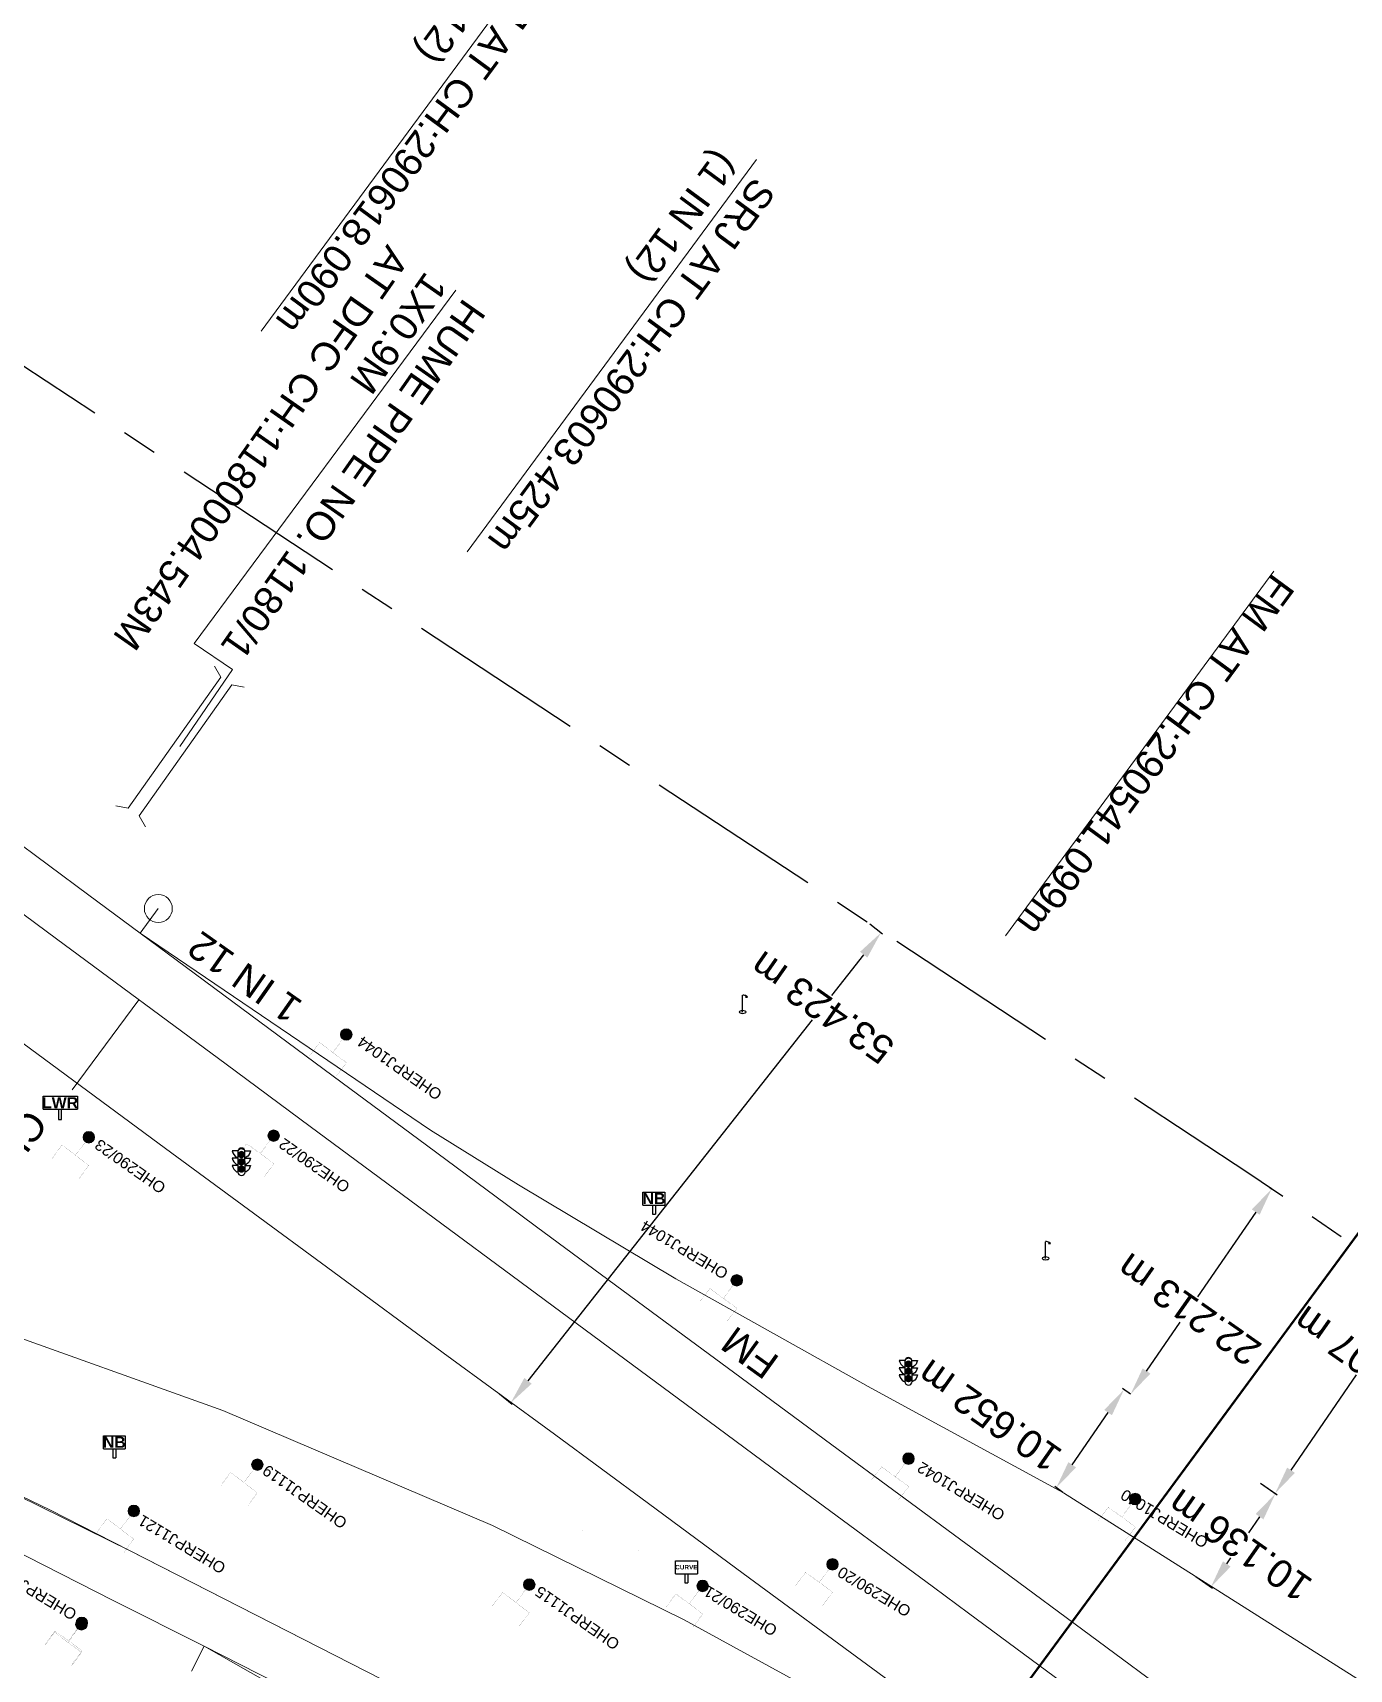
# Model space of a CAD drawing. Header units: metres. Extents: x 646303 to 662875, y 3366650 to 3378730.
# Drawn here: x 652429.3 to 652546.8, y 3374101.5 to 3374247.6 of the extents above; entities that cross this region are included whole.
import ezdxf
from ezdxf.enums import TextEntityAlignment as Align

# ---------------------------------------------------------------- set-up
doc = ezdxf.new("R2010")
doc.units = ezdxf.units.M
doc.header["$MEASUREMENT"] = 0
doc.header["$PDMODE"] = 3
doc.header["$PDSIZE"] = 0.5
for name, pattern in [('CENTER', [50.8, 31.75, -6.35, 6.35, -6.35]), ('DASHED', [0.75, 0.5, -0.25]), ('PHANTOM2', [1.25, 0.625, -0.125, 0.125, -0.125, 0.125, -0.125])]:
    doc.linetypes.add(name, pattern=pattern)
for name, color, linetype, lineweight in [('BOUNDARY DIMENTION', 10, 'Continuous', 0), ('BRIDGE DETAILS PLAN', 7, 'Continuous', 0), ('Existing Chainage', 7, 'Continuous', 0), ('Existing IR Track', 143, 'Continuous', 0), ('OHE MAST', 8, 'Continuous', 0), ('OHE MAST TEXT', 8, 'Continuous', 0), ("RAJPURA STN. SRJ's", 251, 'Continuous', 0)]:
    doc.layers.add(name, color=color, linetype=linetype, lineweight=lineweight)
for name, color, linetype in [('CURVE_DETAILS', 251, 'Continuous'), ('DFCC Boundary', 6, 'CENTER'), ('Dimension', 10, 'Continuous'), ('LAMP_POST', 7, 'Continuous'), ('LWR', 251, 'Continuous'), ('MATCH LINE', 7, 'Continuous'), ('NAME_BOARD', 251, 'Continuous'), ('SH.NOS', 251, 'Continuous'), ('SIGN_BOARD', 251, 'Continuous'), ('SIGNAL_POST', 8, 'Continuous')]:
    doc.layers.add(name, color=color, linetype=linetype)
doc.styles.add('CUT-FILL', font='cut-fill.shx', dxfattribs={"height": 2})
doc.styles.add('NB', font='swissbo.ttf', dxfattribs={"height": 1.5})
doc.styles.get("Standard").update_dxf_attribs({"font": 'arial.ttf'})
doc.styles.add('Style-Arial', font='arial.ttf')
doc.dimstyles.new('DIM', dxfattribs={"dimtxt": 2.5, "dimasz": 2.5, "dimexe": 0.18, "dimexo": 0.0625, "dimgap": 0.09, "dimtad": 0, "dimtih": 1, "dimtoh": 1, "dimdec": 3, "dimzin": 0, "dimdsep": 46, "dimtxsty": 'Standard', "dimcen": 0.09, "dimadec": 0, "dimazin": 0, "dimtfac": 1, "dimtdec": 3, "dimtofl": 0, "dimtmove": 0, "dimatfit": 3, "dimfxl": 1, "dimtolj": 1, "dimtzin": 0, "dimarcsym": 0})

# ---------------------------------------------------------------- blocks, each defined once
blk = doc.blocks.new('LP')
for points in [[(0, 0), (0, 1.5)], [(0.25, 1.35), (0.44, 1.35)]]:
    blk.add_lwpolyline(points)
for centre, radius, start, end in [((0.07, 0.99), 0.519, 57.6425, 97.3165), ((0.34, 1.33), 0.094, 11.7012, 168.0476)]:
    blk.add_arc(centre, radius, start, end)
at = {"extrusion": (0, 0, -1)}
blk.add_ellipse((0, 0.01), major_axis=(0.308, 0), ratio=0.400495, dxfattribs=at)
blk.add_ellipse((0.35, 1.36), major_axis=(0.0017, 0.0438), ratio=0.461056, start_param=1.74022, end_param=4.575836)
blk = doc.blocks.new('LWR')
for p, q in [((-1.52, 2.09), (1.54, 2.09)), ((-1.52, 0.92), (-1.52, 2.09)), ((1.54, 2.09), (1.54, 0.92)), ((-1.52, 0.92), (1.54, 0.92))]:
    blk.add_line(p, q)
blk.add_lwpolyline([(-0.13, 0.92), (-0.13, 0), (0.13, 0), (0.13, 0.92)])
at = {"style": 'NB', "width": 1.025371}
blk.add_text('LWR', height=0.988, dxfattribs=at).set_placement((0, 1.5), align=Align.MIDDLE)
blk = doc.blocks.new('NB')
for p, q in [((-0.98, 0.82), (-0.98, 1.98)), ((-0.98, 1.98), (0.98, 1.98)), ((0.98, 1.98), (0.98, 0.82)), ((-0.98, 0.82), (0.98, 0.82)), ((-0.13, 0.82), (-0.13, 0)), ((-0.13, 0), (0.13, 0)), ((0.13, 0.82), (0.13, 0))]:
    blk.add_line(p, q)
at = {"style": 'NB', "width": 1.025371}
blk.add_text('NB', height=0.988, dxfattribs=at).set_placement((0, 1.4), align=Align.MIDDLE)
blk = doc.blocks.new('SIG')
for color, points in [(1, [(-0.22, 0.42, 0.180295), (-0.01, 0.33, -0.00255), (0.01, 0.33, -0.00255), (0.02, 0.33, 0.180295), (0.23, 0.42, -0.002654), (0.25, 0.44, 0.184495), (0.33, 0.65, 1.000001), (-0.32, 0.65, 0.184495), (-0.24, 0.44, -0.002654)]), (2, [(0.23, -0.23, -0.002654), (0.25, -0.21, 0.184495), (0.33, 0.01, 1.000001), (-0.32, 0.01, 0.184495), (-0.24, -0.21, -0.002654), (-0.22, -0.23, 0.180295), (-0.01, -0.32, -0.00255), (0.01, -0.32, -0.00255), (0.02, -0.32, 0.180295)]), (3, [(0.23, -0.88, -0.002654), (0.25, -0.86, 0.184495), (0.33, -0.64, 1.000001), (-0.32, -0.64, 0.184495), (-0.24, -0.86, -0.002654), (-0.22, -0.88, 0.395599)])]:
    blk.add_hatch(color=color).paths.add_polyline_path(points)
for p, q in [((-0.31, 0.98), (-0.32, -0.9)), ((0.33, -0.9), (0.32, 0.98))]:
    blk.add_line(p, q)
for points in [[(-0.31, 0.98), (-0.81, 0.98, 0.198758), (-0.42, 0.41, 0.003814), (-0.31, 0.39, 0.003814)], [(-0.31, 0.33), (-0.81, 0.33, 0.198758), (-0.42, -0.23, 0.003727), (-0.32, -0.26, 0.003727)], [(0.32, 0.98), (0.82, 0.98, -0.198758), (0.44, 0.41, -0.003814), (0.32, 0.39, -0.003814)], [(0.32, 0.33), (0.82, 0.33, -0.198758), (0.44, -0.23, -0.003727), (0.33, -0.26, -0.003727)], [(-0.32, -0.32), (-0.81, -0.32, 0.198758), (-0.42, -0.88, 0.003639), (-0.32, -0.9)], [(0.33, -0.32), (0.82, -0.32, -0.198758), (0.44, -0.88, -0.003639), (0.33, -0.9)]]:
    blk.add_lwpolyline(points, format="xyb")
for centre, radius, start, end in [((0.01, 0.91), 0.324, 12.4049, 167.5951), ((0.01, 0.81), 0.357, 27.7578, 152.2422), ((0.01, -0.9), 0.324, 181.4572, 358.5428)]:
    blk.add_arc(centre, radius, start, end)
blk = doc.blocks.new('TSB15')
at = {"layer": 'SH.NOS', "const_width": 0.0052}
blk.add_lwpolyline([(-0.02, 0.03), (0.02, 0.03), (0, 0.07)], close=True, dxfattribs=at)
at = {"layer": 'SH.NOS', "const_width": 0.00557}
blk.add_lwpolyline([(0, 0.03), (0, 0)], dxfattribs=at)
at = {"layer": 'SH.NOS', "style": 'CUT-FILL'}
blk.add_text('15', height=0.00787, dxfattribs=at).set_placement((-0.01, 0.04))
blk = doc.blocks.new('CURVE')
for p, q in [((-0.98, 0.82), (-0.98, 1.98)), ((-0.98, 1.98), (0.98, 1.98)), ((0.98, 1.98), (0.98, 0.82)), ((-0.98, 0.82), (0.98, 0.82)), ((-0.13, 0.82), (-0.13, 0)), ((-0.13, 0), (0.13, 0)), ((0.13, 0.82), (0.13, 0))]:
    blk.add_line(p, q)
at = {"style": 'NB', "width": 1.025371}
blk.add_text('CURVE', height=0.4, dxfattribs=at).set_placement((0, 1.4), align=Align.MIDDLE)
blk = doc.blocks.new('OHE MAST')
h = blk.add_hatch(color=256)
edge = h.paths.add_edge_path()
edge.add_arc((0, 0), 0.514, 0, 360)
at = {"const_width": 0.01, "flags": 128}
for points in [[(1.5, 3.5), (1.5, 2), (-1.5, 2), (-1.5, 3.5)], [(0, 2), (0, 0)]]:
    blk.add_lwpolyline(points, dxfattribs=at)
blk.add_circle((0, 0), 0.514)
blk = doc.blocks.new('*D7210')
at = {"layer": 'Defpoints', "color": 0, "transparency": 16777216}
for p in [(652538.81, 3374118.17), (652540.21, 3374117.2), (652533.04, 3374109.83)]:
    blk.add_point(p, dxfattribs=at)
at = {"layer": 'Dimension', "color": 0, "lineweight": -2, "transparency": 16777216}
for p, q in [((652538.86, 3374118.13), (652540.36, 3374117.09)), ((652538.79, 3374115.14), (652537.79, 3374113.7)), ((652535.86, 3374110.92), (652536.23, 3374111.46)), ((652533.09, 3374109.8), (652534.59, 3374108.76))]:
    blk.add_line(p, q, dxfattribs=at)
at = {"layer": 'Dimension', "color": 0, "transparency": 16777216}
for points in [[(652538.44, 3374115.38), (652539.13, 3374114.9), (652540.21, 3374117.2)], [(652535.52, 3374111.16), (652536.2, 3374110.68), (652534.44, 3374108.86)]]:
    blk.add_solid(points, dxfattribs=at)
at = {"layer": 'Dimension', "color": 0, "lineweight": 0, "transparency": 16777216, "insert": (652537.01, 3374112.58), "char_height": 2.5, "attachment_point": 5, "rotation": 145}
blk.add_mtext('\\A1;10.136 m', dxfattribs=at)
blk = doc.blocks.new('*D7211')
at = {"layer": 'Defpoints', "color": 0, "transparency": 16777216}
for p in [(652526.69, 3374126.49), (652527.33, 3374126.05), (652521.29, 3374117.27)]:
    blk.add_point(p, dxfattribs=at)
at = {"layer": 'Dimension', "color": 0, "lineweight": -2, "transparency": 16777216}
for p, q in [((652527.28, 3374126.08), (652526.54, 3374126.59)), ((652522.06, 3374119.78), (652525.27, 3374124.43)), ((652521.24, 3374117.31), (652520.5, 3374117.82))]:
    blk.add_line(p, q, dxfattribs=at)
at = {"layer": 'Dimension', "color": 0, "transparency": 16777216}
for points in [[(652524.92, 3374124.67), (652525.61, 3374124.2), (652526.69, 3374126.49)], [(652521.72, 3374120.01), (652522.41, 3374119.54), (652520.64, 3374117.72)]]:
    blk.add_solid(points, dxfattribs=at)
at = {"layer": 'Dimension', "color": 0, "lineweight": 0, "transparency": 16777216, "insert": (652514.67, 3374124.15), "char_height": 2.5, "attachment_point": 5, "rotation": 145}
blk.add_mtext('\\A1;10.652 m', dxfattribs=at)
blk = doc.blocks.new('*D7283')
at = {"layer": 'Defpoints', "color": 0, "linetype": 'Continuous', "ltscale": 0.5, "transparency": 16777216}
for p in [(652565.75, 3374126.6), (652575.56, 3374119.86), (652543.24, 3374072.82)]:
    blk.add_point(p, dxfattribs=at)
at = {"layer": 'DFCC Boundary', "color": 0, "linetype": 'Continuous', "lineweight": -2, "ltscale": 0.5, "transparency": 16777216}
for p, q in [((652575.51, 3374119.89), (652565.61, 3374126.7)), ((652564.34, 3374124.54), (652562.22, 3374121.46)), ((652534.85, 3374081.61), (652560.68, 3374119.2)), ((652543.18, 3374072.85), (652533.28, 3374079.66))]:
    blk.add_line(p, q, dxfattribs=at)
at = {"layer": 'DFCC Boundary', "color": 0, "linetype": 'Continuous', "ltscale": 0.5, "transparency": 16777216}
for points in [[(652564, 3374124.77), (652564.68, 3374124.3), (652565.75, 3374126.6)], [(652534.5, 3374081.85), (652535.19, 3374081.38), (652533.43, 3374079.55)]]:
    blk.add_solid(points, dxfattribs=at)
at = {"layer": 'DFCC Boundary', "color": 0, "linetype": 'Continuous', "ltscale": 0.5, "transparency": 16777216, "insert": (652561.45, 3374120.33), "char_height": 2.5, "attachment_point": 5, "rotation": 145}
blk.add_mtext('\\A1;57.078 m', dxfattribs=at)
blk = doc.blocks.new('*D7284')
at = {"layer": 'Defpoints', "color": 0, "linetype": 'Continuous', "ltscale": 0.5, "transparency": 16777216}
for p in [(652503.94, 3374168.11), (652505, 3374167.28), (652470.89, 3374126.14)]:
    blk.add_point(p, dxfattribs=at)
at = {"layer": 'DFCC Boundary', "color": 0, "linetype": 'Continuous', "lineweight": -2, "ltscale": 0.5, "transparency": 16777216}
for p, q in [((652503.99, 3374168.07), (652505.14, 3374167.16)), ((652503.45, 3374165.31), (652500.58, 3374161.66)), ((652473.5, 3374127.27), (652498.89, 3374159.51)), ((652470.94, 3374126.1), (652472.09, 3374125.19))]:
    blk.add_line(p, q, dxfattribs=at)
at = {"layer": 'DFCC Boundary', "color": 0, "linetype": 'Continuous', "ltscale": 0.5, "transparency": 16777216}
for points in [[(652503.13, 3374165.57), (652503.78, 3374165.05), (652505, 3374167.28)], [(652473.17, 3374127.53), (652473.82, 3374127.01), (652471.95, 3374125.3)]]:
    blk.add_solid(points, dxfattribs=at)
at = {"layer": 'DFCC Boundary', "color": 0, "linetype": 'Continuous', "ltscale": 0.5, "transparency": 16777216, "insert": (652499.73, 3374160.59), "char_height": 2.5, "attachment_point": 5, "rotation": 145}
blk.add_mtext('\\A1;53.423 m', dxfattribs=at)
blk = doc.blocks.new('*D7098')
at = {"layer": 'BOUNDARY DIMENTION', "color": 0, "lineweight": -2, "transparency": 16777216}
for p, q in [((652551.44, 3374136.44), (652552.91, 3374135.43)), ((652551.34, 3374133.47), (652549, 3374130.06)), ((652541.6, 3374119.29), (652547.45, 3374127.81)), ((652538.86, 3374118.13), (652540.33, 3374117.12))]:
    blk.add_line(p, q, dxfattribs=at)
at = {"layer": 'BOUNDARY DIMENTION', "color": 0, "transparency": 16777216}
for points in [[(652551, 3374133.7), (652551.68, 3374133.23), (652552.76, 3374135.53)], [(652541.25, 3374119.52), (652541.94, 3374119.05), (652540.18, 3374117.23)]]:
    blk.add_solid(points, dxfattribs=at)
at = {"layer": 'Defpoints', "color": 0, "transparency": 16777216}
for p in [(652551.38, 3374136.47), (652552.76, 3374135.53), (652538.81, 3374118.17)]:
    blk.add_point(p, dxfattribs=at)
at = {"layer": 'BOUNDARY DIMENTION', "color": 0, "transparency": 16777216, "insert": (652548.22, 3374128.93), "char_height": 2.5, "attachment_point": 5, "rotation": 145}
blk.add_mtext('\\A1;22.207 m', dxfattribs=at)
blk = doc.blocks.new('*D7100')
at = {"layer": 'BOUNDARY DIMENTION', "color": 0, "lineweight": -2, "transparency": 16777216}
for p, q in [((652539.86, 3374144.39), (652539.71, 3374144.49)), ((652538.44, 3374142.33), (652533.24, 3374134.76)), ((652528.69, 3374128.14), (652531.7, 3374132.51)), ((652527.28, 3374126.08), (652527.13, 3374126.19))]:
    blk.add_line(p, q, dxfattribs=at)
at = {"layer": 'BOUNDARY DIMENTION', "color": 0, "transparency": 16777216}
for points in [[(652538.1, 3374142.57), (652538.79, 3374142.09), (652539.86, 3374144.39)], [(652528.35, 3374128.38), (652529.04, 3374127.91), (652527.28, 3374126.08)]]:
    blk.add_solid(points, dxfattribs=at)
at = {"layer": 'Defpoints', "color": 0, "transparency": 16777216}
for p in [(652539.86, 3374144.39), (652539.91, 3374144.35), (652527.33, 3374126.05)]:
    blk.add_point(p, dxfattribs=at)
at = {"layer": 'BOUNDARY DIMENTION', "color": 0, "transparency": 16777216, "insert": (652532.47, 3374133.64), "char_height": 2.5, "attachment_point": 5, "rotation": 145}
blk.add_mtext('\\A1;22.213 m', dxfattribs=at)

msp = doc.modelspace()

# ---------------------------------------------------------------- linework, layer by layer
at = {"layer": 'BRIDGE DETAILS PLAN', "color": 10, "linetype": 'Continuous'}
for points in [[(652447.1181, 3374190.7678), (652443.7108, 3374193.0867), (652467.0479, 3374224.629)], [(652442.4331, 3374183.8936), (652447.1181, 3374190.7678)]]:
    msp.add_lwpolyline(points, dxfattribs=at)
at = {"layer": 'BRIDGE DETAILS PLAN', "color": 1, "linetype": 'Continuous'}
for points in [[(652436.7074, 3374178.5889), (652437.8201, 3374178.388), (652446.0659, 3374190.0901), (652445.5027, 3374191.0705)], [(652439.3615, 3374176.7179), (652438.7984, 3374177.6984), (652447.0487, 3374189.3973), (652448.1614, 3374189.1964)]]:
    msp.add_lwpolyline(points, dxfattribs=at)
at = {"layer": 'DFCC Boundary', "ltscale": 0.5, "flags": 128}
msp.add_lwpolyline([(655695.597, 3371812.1897), (655640.8822, 3371912.823), (655580.0449, 3371996.7158), (655509.7792, 3372062.0857), (655426.9534, 3372113.9756), (655342.6069, 3372167.9462), (655257.8854, 3372221.2222), (655173.2688, 3372275.363), (655087.3459, 3372327.2788), (655002.8598, 3372380.6107), (654914.5097, 3372429.9473), (654741.1355, 3372529.4419), (654650.033, 3372576.4159), (654568.6995, 3372626.155), (654571.9877, 3372630.6369), (654391.4686, 3372756.327), (654377.1337, 3372736.8494), (654004.4289, 3373016.6995), (654007.7887, 3373020.6424), (653690.5739, 3373253.6486), (653690.5425, 3373253.6059), (653433.8132, 3373453.1485), (653440.7668, 3373462.5592), (653208.8394, 3373636.5534), (653216.1698, 3373646.5105), (653142.1983, 3373700.8896), (653053.6963, 3373771.1122), (652994.4341, 3373810.5255), (652929.3691, 3373859.5713), (652860.9168, 3373902.1103), (652749.6028, 3373984.4705), (652631.2396, 3374070.7175), (652636.2281, 3374078.1704), (652537.912, 3374145.7283), (652392.904, 3374241.2711), (652388.7719, 3374235.6812), (652308.569, 3374304.8076), (652315.9256, 3374314.7669), (652103.9815, 3374448.7876), (652083.1937, 3374464.1943), (652072.7494, 3374471.9329), (652052.3219, 3374487.0684), (652038.1897, 3374497.5387), (652024.0173, 3374508.0388), (652009.8347, 3374518.5254), (651995.6683, 3374529), (651981.7515, 3374539.2836), (651967.8828, 3374549.5317), (651954.6903, 3374559.2866), (651941.4997, 3374569.04), (651923.9377, 3374582.0168), (651906.3215, 3374595.0337), (651892.0868, 3374605.5547), (651877.7985, 3374616.1153), (651861.6288, 3374628.0564), (651845.5071, 3374639.9619), (651829.5757, 3374651.7544), (651824.7911, 3374655.296), (651813.6747, 3374663.5244), (651797.4592, 3374675.4968), (651792.6217, 3374679.0685), (651809.3453, 3374701.6999), (651798.0335, 3374710.0518), (651782.3495, 3374721.6444), (651766.6655, 3374733.2369), (651750.5163, 3374745.1875), (651734.3118, 3374757.179), (651717.3274, 3374769.6994), (651700.4625, 3374782.1317), (651684.6001, 3374793.8578), (651668.5938, 3374805.6902), (651652.6806, 3374817.4203), (651636.8173, 3374829.1137), (651620.9269, 3374840.8662), (651604.9647, 3374852.6718), (651588.7459, 3374864.6312), (651572.5882, 3374876.5455), (651556.6943, 3374888.2868), (651540.8409, 3374899.9983), (651524.5553, 3374912.0488), (651508.2568, 3374924.109), (651492.7938, 3374935.5157), (651477.3997, 3374946.8715), (651461.3291, 3374958.7436), (651445.2311, 3374970.6359), (651429.3555, 3374982.3615), (651413.4375, 3374994.1184), (651396.6322, 3375006.522), (651379.7761, 3375018.963), (651363.6644, 3375030.8565), (651352.7728, 3375038.8965), (651331.6522, 3375054.4784), (651315.7738, 3375066.1947), (651299.7306, 3375078.0412), (651283.6239, 3375089.9346), (651273.9044, 3375097.1057), (651264.2377, 3375104.2378), (651243.4187, 3375119.6324), (651222.5077, 3375135.095), (651201.5462, 3375150.5784), (651180.4926, 3375166.1298), (651161.7365, 3375179.9701), (651143.0969, 3375193.7244), (651126.6442, 3375205.9373), (651110.0563, 3375218.2505), (651088.7204, 3375233.9244), (651067.5473, 3375249.4788), (651049.4448, 3375262.8672), (651031.0656, 3375276.4601), (651013.3004, 3375289.5618), (650995.6557, 3375302.5748), (650975.556, 3375317.4171), (650955.4878, 3375332.2363), (650948.8014, 3375337.1771), (650951.4372, 3375340.7501), (650937.0874, 3375351.3535), (650916.0918, 3375366.8677), (650897.9224, 3375380.2929), (650879.805, 3375393.6796), (650866.8386, 3375403.2309), (650853.9116, 3375412.7532), (650835.5886, 3375426.289), (650817.2946, 3375439.8035), (650797.968, 3375454.1206), (650778.7222, 3375468.3781), (650760.7655, 3375481.6337), (650742.8011, 3375494.8949), (650723.0807, 3375509.4255), (650703.3693, 3375523.9495), (650688.6613, 3375534.8372), (650673.8463, 3375545.804), (650653.7938, 3375560.6295), (650633.6894, 3375575.4932), (650612.6421, 3375591.0542), (650592.0153, 3375606.3042), (650570.0328, 3375622.5591), (650548.5001, 3375638.4814), (650530.5234, 3375651.793), (650512.3606, 3375665.2423), (650494.7465, 3375678.2665), (650476.9008, 3375691.462), (650459.2976, 3375704.4721), (650441.3132, 3375717.7633), (650427.1261, 3375728.1319), (650413.8099, 3375737.864), (650402.677, 3375746.2697), (650389.8486, 3375755.6668), (650377.7322, 3375764.5425), (650360.7275, 3375777.1141), (650343.7744, 3375789.6482), (650325.0342, 3375803.5254), (650306.3109, 3375817.39), (650287.6225, 3375831.2124), (650268.717, 3375845.1957), (650250.337, 3375858.8009), (650231.8256, 3375872.5033), (650215.4559, 3375884.6355), (650199.261, 3375896.6381), (650189.9351, 3375903.5429), (650184.6476, 3375907.4517), (650170.3331, 3375918.0338), (650153.2211, 3375930.7288), (650135.9365, 3375943.5518), (650119.2313, 3375955.9159), (650102.3769, 3375968.3905), (650085.2738, 3375981.0461), (650068.2078, 3375993.6742), (650052.7787, 3376005.1011), (650037.4384, 3376016.4621), (650022.1728, 3376027.766), (650006.9632, 3376039.0283), (649974.7512, 3376062.8762), (649961.4537, 3376072.7117), (649948.2091, 3376082.508), (649944.476, 3376085.2722), (649918.728, 3376050.5341), (649909.4316, 3376057.4177), (649896.4092, 3376067.0604), (649893.7832, 3376069.0128), (649891.1645, 3376070.9437), (649888.4639, 3376072.9569), (649875.744, 3376082.3694), (649867.5551, 3376088.4016), (649853.4118, 3376098.8745), (649839.2513, 3376109.3603), (649829.0749, 3376116.9005), (649827.2194, 3376118.2675), (649818.0867, 3376125.0366), (649808.8566, 3376131.8779), (649793.2502, 3376143.4201), (649777.6288, 3376154.9733), (649763.6321, 3376165.3144), (649749.5741, 3376175.7007), (649733.9228, 3376187.2754), (649718.3343, 3376198.8036), (649705.3241, 3376208.4391), (649692.3703, 3376218.0327), (649678.0208, 3376228.6769), (649663.5747, 3376239.3366), (649646.4625, 3376252.0623), (649634.6272, 3376260.744), (649624.9192, 3376267.9946), (649615.0208, 3376275.3876), (649599.9831, 3376286.4834), (649588.9857, 3376294.598), (649590.032, 3376296.0132), (649586.1685, 3376298.8639), (649569.3593, 3376311.3207), (649552.641, 3376323.7102), (649537.2353, 3376335.0739), (649521.9792, 3376346.327), (649506.2408, 3376358.0035), (649490.3575, 3376369.7875), (649475.7578, 3376380.5673), (649461.1933, 3376391.3211), (649445.4753, 3376402.9572), (649429.8494, 3376414.5253), (649414.4906, 3376425.9209), (649378.3483, 3376452.6365), (649368.4603, 3376459.9984), (649352.6509, 3376471.6682), (649336.6992, 3376483.4434), (649322.3941, 3376494.1037), (649307.6557, 3376505.0862), (649290.8736, 3376517.4208), (649273.972, 3376529.8435), (649258.1992, 3376541.4854), (649242.2966, 3376553.2232), (649226.5432, 3376564.8634), (649210.8826, 3376576.435), (649195.2207, 3376588.0769), (649179.5326, 3376599.7383), (649164.9134, 3376610.5118), (649150.5177, 3376621.1205), (649135.415, 3376632.3287), (649120.2337, 3376643.5954), (649107.8929, 3376652.6743), (649095.5927, 3376661.7234), (649079.5687, 3376673.5769), (649063.4846, 3376685.4748), (649046.5651, 3376697.9756), (649029.6506, 3376710.4727), (649013.3465, 3376722.5351), (648996.9805, 3376734.6431), (648980.3936, 3376746.8979), (648963.6626, 3376759.259), (648946.7453, 3376771.7643), (648929.6945, 3376784.3682), (648913.5118, 3376796.3614), (648897.2206, 3376808.435), (648876.2496, 3376823.9678), (648855.1325, 3376839.6089), (648839.3985, 3376851.2044), (648823.6596, 3376862.8037), (648806.187, 3376875.7235), (648788.7814, 3376888.5937), (648772.4766, 3376900.6763), (648756.1277, 3376912.7915), (648748.6058, 3376918.3049), (648733.321, 3376929.6306), (648718.1841, 3376940.8501), (648694.1574, 3376958.9078), (648686.9154, 3376964.1595), (648685.9321, 3376964.8321), (648667.95, 3376978.2197), (648649.3198, 3376992.1471), (648633.5557, 3377003.8368), (648617.684, 3377015.6038), (648613.3865, 3377018.7718), (648613.1308, 3377018.4261), (648605.39, 3377024.1325), (648593.439, 3377032.9404), (648576.5994, 3377045.3816), (648559.8787, 3377057.7351), (648542.9247, 3377070.3132), (648525.9483, 3377082.908), (648511.3109, 3377093.7409), (648496.5572, 3377104.6599), (648477.562, 3377118.7172), (648458.5464, 3377132.7896), (648451.3349, 3377138.2101), (648435.5918, 3377149.862), (648422.1096, 3377159.9046), (648408.3664, 3377170.0637), (648394.6863, 3377180.1761), (648381.6588, 3377189.818), (648368.6059, 3377199.4787), (648354.1188, 3377210.196), (648339.6473, 3377220.9017), (648325.8166, 3377231.1386), (648311.9735, 3377241.3853), (648297.2469, 3377252.2824), (648283.6168, 3377262.3688), (648282.6002, 3377260.9951), (648281.5015, 3377261.8082), (648268.446, 3377271.4578), (648255.3849, 3377281.1115), (648243.3023, 3377290.0413), (648231.5826, 3377298.7116), (648230.1246, 3377299.843), (648216.137, 3377310.1827), (648202.3989, 3377320.3379), (648187.9045, 3377331.0225), (648173.4524, 3377341.7035), (648159.964, 3377351.7009), (648146.3755, 3377361.7726), (648132.3698, 3377372.1252), (648118.3132, 3377382.5155), (648104.5683, 3377392.6752), (648090.8453, 3377402.8186), (648079.0331, 3377411.5788), (648067.1746, 3377420.3734), (648052.1864, 3377431.461), (648037.1291, 3377442.5999), (648023.4384, 3377452.7367), (648009.6421, 3377462.9518), (647998.5681, 3377471.1475), (647977.6651, 3377486.6371), (647970.8013, 3377491.7424), (647954.3046, 3377504.0127), (647940.5645, 3377514.1537), (647927.1436, 3377524.0583), (647912.5029, 3377534.9198), (647897.7662, 3377545.8524), (647883.3488, 3377556.5286), (647868.9785, 3377567.1699), (647855.3948, 3377577.2425), (647841.7032, 3377587.3948), (647828.8284, 3377596.8277), (647815.9828, 3377606.2395), (647798.869, 3377618.9232), (647787.996, 3377626.9816), (647769.1212, 3377640.9619), (647756.6675, 3377650.183), (647742.624, 3377660.5991), (647728.5049, 3377671.0713), (647713.635, 3377682.0926), (647698.699, 3377693.1628), (647681.9918, 3377705.517), (647665.4025, 3377717.7839), (647652.0515, 3377727.6811), (647638.8028, 3377737.5025), (647625.2604, 3377747.546), (647611.724, 3377757.585), (647601.846, 3377764.9047), (647586.5632, 3377776.2354), (647574.9107, 3377784.8659), (647552.1318, 3377801.7377), (647544.5766, 3377807.3492), (647531.2096, 3377817.2774), (647518.7824, 3377826.4783), (647506.3678, 3377835.6698), (647493.0662, 3377845.5438), (647479.7149, 3377855.4547), (647466.3541, 3377865.3556), (647452.9886, 3377875.26), (647440.1702, 3377884.755), (647427.3392, 3377894.2595), (647421.9004, 3377898.2902), (647422.4016, 3377898.9655), (647413.1507, 3377905.8213), (647398.5546, 3377916.6386), (647385.2867, 3377926.4568), (647372.1159, 3377936.2032), (647357.4127, 3377947.1112), (647351.2811, 3377951.6601), (647330.0092, 3377967.4105), (647317.4471, 3377976.6964), (647304.414, 3377986.3606), (647291.335, 3377996.0589), (647278.7541, 3378005.3917), (647266.0777, 3378014.7954), (647252.9457, 3378024.4462), (647239.9839, 3378033.9719), (647225.7512, 3378044.5255), (647211.5179, 3378055.0796), (647196.511, 3378066.208), (647181.4966, 3378077.3419), (647167.7872, 3378087.5064), (647154.0498, 3378097.6917), (647140.7668, 3378107.5414), (647127.4862, 3378117.3893), (647113.2521, 3378127.9375), (647099.0375, 3378138.4713), (647085.0268, 3378148.8592), (647070.9977, 3378159.2608), (647056.5444, 3378169.9697), (647042.0873, 3378180.6814), (647027.5624, 3378191.4464), (647013.0728, 3378202.1851), (646999.864, 3378211.9684), (646986.6741, 3378221.7376), (646973.6148, 3378231.4185), (646960.4875, 3378241.1499), (646945.7953, 3378252.0414), (646931.0256, 3378262.9902), (646930.6274, 3378263.2852), (646951.9475, 3378292.0562)], dxfattribs=at)
at = {"layer": 'Existing Chainage', "color": 0, "linetype": 'Continuous', "lineweight": 13, "flags": 128}
for points in [[(652432.823, 3374153.2477), (652438.7698, 3374161.2873)], [(652513.223, 3374093.7797), (652519.1674, 3374101.8211)]]:
    msp.add_lwpolyline(points, dxfattribs=at)
at = {"layer": 'Existing IR Track', "color": 88, "linetype": 'DASHED', "ltscale": 5}
msp.add_line((652444.5931, 3374103.5763), (652443.3681, 3374101.1441), dxfattribs=at)
at = {"layer": 'Existing IR Track', "flags": 128}
for points in [[(652563.377, 3374075.1762), (652539.4557, 3374092.8707), (652515.8088, 3374110.3621), (652512.5651, 3374112.7522), (652500.609, 3374121.5621), (652492.5302, 3374127.5229), (652484.4933, 3374133.4527), (652474.2474, 3374141.017), (652471.5649, 3374142.9974), (652464.4286, 3374148.2971), (652456.9218, 3374153.8623), (652438.8838, 3374167.2343), (652434.3102, 3374170.631), (652427.1101, 3374175.9784), (652402.7514, 3374194.1266), (652393.1615, 3374201.2062), (652384.7035, 3374207.4653), (652370.3517, 3374217.9764), (652369.6842, 3374218.4659), (652354.7555, 3374229.3949), (652338.0146, 3374241.5483), (652321.2212, 3374253.7392)], [(652297.6298, 3374253.1048), (652313.669, 3374241.6327), (652329.5315, 3374230.0642), (652345.3654, 3374218.5162), (652361.1356, 3374206.9067), (652376.9786, 3374195.2436), (652393.801, 3374182.8655), (652410.7062, 3374170.4265), (652425.8821, 3374159.2459), (652441.1487, 3374147.9986), (652448.55, 3374142.5502), (652456.0699, 3374137.0146), (652465.9323, 3374129.7773), (652475.844, 3374122.5039), (652484.2353, 3374116.3121), (652492.6842, 3374110.0779), (652504.2738, 3374101.5448), (652515.8736, 3374093.0041), (652522.4179, 3374088.1899), (652534.8643, 3374079.0091), (652540.9921, 3374074.4831), (652543.2363, 3374072.8156), (652547.3348, 3374069.7993)], [(652318.8282, 3374249.5049), (652335.15, 3374237.6514), (652351.6391, 3374225.6756), (652366.7596, 3374214.5065), (652375.8823, 3374207.7679), (652386.1168, 3374200.2369), (652399.3895, 3374190.4181), (652416.027, 3374178.1101), (652431.4172, 3374166.7261), (652446.5626, 3374155.5231), (652454.0504, 3374149.9833), (652461.5931, 3374144.4029), (652471.3878, 3374137.152), (652481.4389, 3374129.7113), (652489.6553, 3374123.6367), (652497.5839, 3374117.7748), (652509.6723, 3374108.8398), (652512.8063, 3374106.5233), (652536.5632, 3374088.9617), (652560.2626, 3374071.4426)], [(652571.5248, 3374085.4632), (652521.2923, 3374117.2724), (652504.1301, 3374126.6232), (652486.6874, 3374136.3656), (652472.651, 3374144.7623), (652464.7837, 3374149.6561), (652438.8838, 3374167.2343)], [(652541.0927, 3374074.4091), (652534.967, 3374078.6765), (652521.4193, 3374087.1415), (652514.5183, 3374091.1192), (652487.4346, 3374105.923), (652470.3328, 3374114.3474), (652446.2528, 3374124.6235), (652424.9511, 3374132.232), (652409.3613, 3374136.9558), (652389.2467, 3374142.0179), (652372.055, 3374145.5418), (652349.4857, 3374149.2851), (652337.236, 3374150.9852), (652332.2218, 3374151.6464), (652315.3489, 3374153.5187), (652307.2263, 3374154.5318), (652291.8754, 3374155.986), (652273.3322, 3374157.2654), (652261.7764, 3374157.678), (652250.4348, 3374157.7203), (652241.1081, 3374157.4222)], [(652560.2554, 3374050.0812), (652520.7484, 3374070.1003), (652498.5771, 3374081.3075), (652492.6291, 3374084.2913), (652487.5276, 3374086.8725), (652481.1852, 3374090.0645), (652460.4667, 3374100.5911), (652437.9775, 3374112.092), (652419.8928, 3374120.9979), (652405.4052, 3374127.6926), (652390.399, 3374133.9142), (652381.6542, 3374137.152), (652370.6528, 3374140.9175), (652349.0899, 3374147.0874), (652337.0067, 3374149.7556), (652332.1038, 3374150.7632), (652307.239, 3374154.5303), (652291.8754, 3374155.986)], [(652231.9364, 3374152.152), (652235.6524, 3374152.384), (652261.0853, 3374152.8615), (652273.1717, 3374152.545), (652291.4006, 3374151.4247), (652314.8279, 3374148.5142), (652331.53, 3374145.5495), (652349.1685, 3374141.6862), (652362.3346, 3374138.1796), (652374.6337, 3374134.4061), (652386.2797, 3374130.4519), (652403.7367, 3374123.8269), (652417.9348, 3374117.1015), (652436.4805, 3374107.6589), (652444.5931, 3374103.5763)], [(652669.8367, 3373961.0394), (652647.3403, 3373980.7166), (652642.7873, 3373984.3367), (652633.788, 3373991.3772), (652612.6089, 3374005.6185), (652554.892, 3374042.0626), (652529.7838, 3374057.6068), (652517.9942, 3374065.1919), (652497.37, 3374079.4544), (652491.829, 3374082.8093), (652487.0152, 3374085.7802), (652473.1934, 3374093.7948), (652460.4667, 3374100.5911), (652430.8185, 3374115.7449), (652419.8775, 3374121.005), (652405.3932, 3374127.3075), (652389.9415, 3374132.6317), (652381.0487, 3374135.1238), (652375.037, 3374136.5972), (652368.9951, 3374137.9518), (652362.491, 3374139.3409), (652347.7902, 3374142.3634), (652331.5174, 3374145.5517)], [(652529.7871, 3374057.6048), (652517.5168, 3374064.592), (652514.2735, 3374066.4482), (652499.1924, 3374074.8767), (652493.9618, 3374077.8051), (652490.477, 3374079.6888), (652478.1718, 3374086.2891), (652473.1396, 3374088.9566), (652470.6995, 3374090.2308), (652466.8437, 3374092.2025), (652459.598, 3374095.8905), (652457.5746, 3374096.9872), (652444.5931, 3374103.5763)], [(652444.5931, 3374103.5762), (652444.5932, 3374103.5762), (652457.1965, 3374096.4164), (652465.901, 3374090.7791), (652469.4627, 3374088.4378), (652487.6186, 3374075.2993), (652513.0694, 3374056.4247), (652515.8812, 3374054.3708), (652547.5371, 3374030.5975), (652564.4139, 3374015.199), (652564.4361, 3374015.1805), (652576.046, 3374004.307), (652587.1875, 3373995.2527), (652600.4391, 3373985.2315), (652626.3106, 3373966.0447), (652655.8077, 3373944.1006), (652656.4188, 3373943.5948), (652685.1992, 3373922.3619), (652706.8984, 3373906.3525), (652741.5422, 3373880.8665), (652792.5819, 3373843.6208), (652818.3171, 3373824.635), (652854.5097, 3373798.0049)]]:
    msp.add_lwpolyline(points, dxfattribs=at)
at = {"layer": 'MATCH LINE', "linetype": 'PHANTOM2', "ltscale": 15, "const_width": 0.2}
msp.add_lwpolyline([(652554.9781, 3374150.4704), (652457.4976, 3374018.0737)], dxfattribs=at)
at = {"layer": "RAJPURA STN. SRJ's", "color": 7}
msp.add_line((652438.8838, 3374167.2343), (652440.5002, 3374169.4302), dxfattribs=at)
at = {"layer": "RAJPURA STN. SRJ's", "lineweight": 13, "flags": 128}
for points in [[(652449.6857, 3374220.9713), (652475.0858, 3374255.4602)], [(652468.076, 3374201.2782), (652493.8793, 3374236.3146)]]:
    msp.add_lwpolyline(points, dxfattribs=at)
at = {"layer": "RAJPURA STN. SRJ's", "lineweight": 13, "elevation": 268.581, "flags": 128}
msp.add_lwpolyline([(652516.0971, 3374166.9967), (652540.0702, 3374199.5467)], dxfattribs=at)
at = {"layer": "RAJPURA STN. SRJ's", "color": 7}
msp.add_circle((652440.5002, 3374169.4302), 1.2487, dxfattribs=at)

# ---------------------------------------------------------------- block references
at = {"layer": 'CURVE_DETAILS', "linetype": 'Continuous'}
msp.add_blockref('CURVE', (652487.63, 3374109.229, 268.696), dxfattribs=at)
at = {"layer": 'LAMP_POST', "linetype": 'Continuous'}
for p in [(652492.649, 3374160.184, 270.969), (652519.686, 3374138.19, 270.61)]:
    msp.add_blockref('LP', p, dxfattribs=at)
at = {"layer": 'LWR', "linetype": 'Continuous'}
msp.add_blockref('LWR', (652431.732, 3374150.595, 268.731), dxfattribs=at)
at = {"layer": 'NAME_BOARD', "linetype": 'Continuous'}
for p in [(652484.733, 3374142.142, 269.425), (652436.573, 3374120.384, 268.388)]:
    msp.add_blockref('NB', p, dxfattribs=at)
at = {"layer": 'OHE MAST', "color": 2, "rotation": 143.3908318566117}
for p in [(652457.273, 3374158.183), (652434.299, 3374149.013), (652450.792, 3374149.154), (652492.122, 3374136.242), (652449.338, 3374119.786), (652507.453, 3374120.322), (652527.68, 3374116.713), (652438.312, 3374115.65), (652500.669, 3374110.887), (652473.607, 3374109.078), (652489.082, 3374108.958), (652433.632, 3374105.529), (652433.671, 3374105.664)]:
    msp.add_blockref('OHE MAST', p, dxfattribs=at)
at = {"layer": 'SIGN_BOARD', "linetype": 'Continuous'}
for p in [(652478.377, 3374113.892, 269.162), (652483.343, 3374112.075, 268.645)]:
    msp.add_blockref('TSB15', p, dxfattribs=at)
at = {"layer": 'SIGNAL_POST', "linetype": 'Continuous'}
for p in [(652447.909, 3374146.815, 268.772), (652507.437, 3374128.11, 268.725)]:
    msp.add_blockref('SIG', p, dxfattribs=at)

# ---------------------------------------------------------------- texts
at = {"layer": 'BRIDGE DETAILS PLAN', "color": 10, "linetype": 'Continuous', "insert": (652469.8323, 3374222.5924), "char_height": 2.5, "width": 47.344184, "attachment_point": 1, "rotation": 235}
msp.add_mtext('\\A1;HUME PIPE NO. 1180/1\\P1X0.9M\\PAT DFC CH:1180004.543M', dxfattribs=at)
at = {"layer": 'Existing Chainage', "color": 0, "linetype": 'Continuous', "lineweight": 0, "insert": (652418.6539, 3374135.9679), "char_height": 2.5, "attachment_point": 6, "rotation": 233.509886, "line_spacing_factor": 0.6, "style": 'Style-Arial'}
msp.add_mtext('CH: 290600', dxfattribs=at)
at = {"layer": 'OHE MAST TEXT'}
for s, rotation, p in [('OHERPJ1044', 145, (652462.0415, 3374155.1811)), ('OHE290/23', 145, (652437.9889, 3374146.4083)), ('OHE290/22', 145, (652454.425, 3374146.4925)), ('OHERPJ1044', 149, (652487.4494, 3374138.9676)), ('OHERPJ1119', 145, (652453.5714, 3374116.9142)), ('OHERPJ1042', 149, (652512.1409, 3374117.4033)), ('OHERPJ1040', 149, (652530.2911, 3374114.9593)), ('OHERPJ1121', 149, (652442.6014, 3374112.6664)), ('OHERPJ1123', 149, (652429.3063, 3374108.5273)), ('OHE290/20', 149, (652504.3932, 3374108.4381)), ('OHERPJ1115', 145, (652477.8964, 3374106.0944)), ('OHE290/21', 149, (652492.4578, 3374106.7184))]:
    msp.add_text(s, height=1, rotation=rotation, dxfattribs=at).set_placement(p, align=Align.MIDDLE_CENTER)
at = {"layer": "RAJPURA STN. SRJ's", "color": 7}
for s, rotation, p in [('1 IN 12', 144.842961, (652453.5204, 3374161.0534)), ('FM', 144.2, (652496.067, 3374129.3034))]:
    msp.add_text(s, height=2.5, rotation=rotation, dxfattribs=at).set_placement(p)
at = {"layer": "RAJPURA STN. SRJ's", "lineweight": 13, "char_height": 2.5, "attachment_point": 4, "rotation": 233.649422, "line_spacing_factor": 0.648, "style": 'Style-Arial'}
for s, insert, width in [('\\A1;\\pxsm1;SRJ AT {\\A0;CH:290618.090m (1 IN 12)}', (652473.805, 3374255.1717), 40.736307), ('\\A1;\\pxsm1;SRJ AT {\\A0;CH:290603.425m (1 IN 12)}', (652492.7292, 3374235.5714), 42.462173), ('\\A1;FM AT {\\A0;CH:290541.099m}', (652541.0213, 3374198.7361), 57.615986)]:
    msp.add_mtext(s, dxfattribs=dict(at, insert=insert, width=width))

# ---------------------------------------------------------------- dimensions: what is measured, and where the dimension line sits
at = {"layer": 'BOUNDARY DIMENTION'}
for base, p1, p2, picture, middle in [((652539.8585, 3374144.3907), (652527.3323, 3374126.0469), (652539.912, 3374144.354), '*D7100', (652532.4696, 3374133.6376)), ((652552.7572, 3374135.5274), (652538.8084, 3374118.1682), (652551.3848, 3374136.4705), '*D7098', (652548.2247, 3374128.9313))]:
    dim = msp.add_linear_dim(base=base, p1=p1, p2=p2, angle=55.505115, dimstyle='DIM', override={"dimpost": ' m'}, dxfattribs=at)
    dim.commit()
    dim.dimension.update_dxf_attribs({"geometry": picture, "text_midpoint": middle, "dimtype": 129, "text_rotation": 145})
at = {"layer": 'DFCC Boundary', "linetype": 'Continuous', "ltscale": 0.5}
for base, p1, p2, angle, picture, middle in [((652505.0016, 3374167.2757), (652470.8882, 3374126.1406), (652503.94, 3374168.1118), 51.780019, '*D7284', (652499.734, 3374160.5866)), ((652565.7548, 3374126.5962), (652543.2363, 3374072.8156), (652575.5612, 3374119.8577), 55.505115, '*D7283', (652561.4489, 3374120.3299))]:
    dim = msp.add_linear_dim(base=base, p1=p1, p2=p2, angle=angle, dimstyle='DIM', override={"dimpost": ' m', "dimtmove": 2}, dxfattribs=at)
    dim.commit()
    dim.dimension.update_dxf_attribs({"geometry": picture, "text_midpoint": middle, "dimtype": 129, "text_rotation": 145})
at = {"layer": 'Dimension', "color": 10, "lineweight": 0}
for base, p1, p2, angle, override, picture, middle in [((652526.6853, 3374126.4923), (652521.2923, 3374117.2724), (652527.3328, 3374126.0465), 55.454508, {"dimpost": ' m', "dimtmove": 2}, '*D7211', (652514.6674, 3374124.1459)), ((652540.2102, 3374117.197), (652533.0383, 3374109.8344), (652538.8109, 3374118.1664), 55.285121, {"dimpost": ' m'}, '*D7210', (652537.0117, 3374112.5803))]:
    dim = msp.add_linear_dim(base=base, p1=p1, p2=p2, angle=angle, dimstyle='DIM', override=override, dxfattribs=at)
    dim.commit()
    dim.dimension.update_dxf_attribs({"geometry": picture, "text_midpoint": middle, "dimtype": 129, "text_rotation": 145})

doc.saveas('drawing.dxf')
